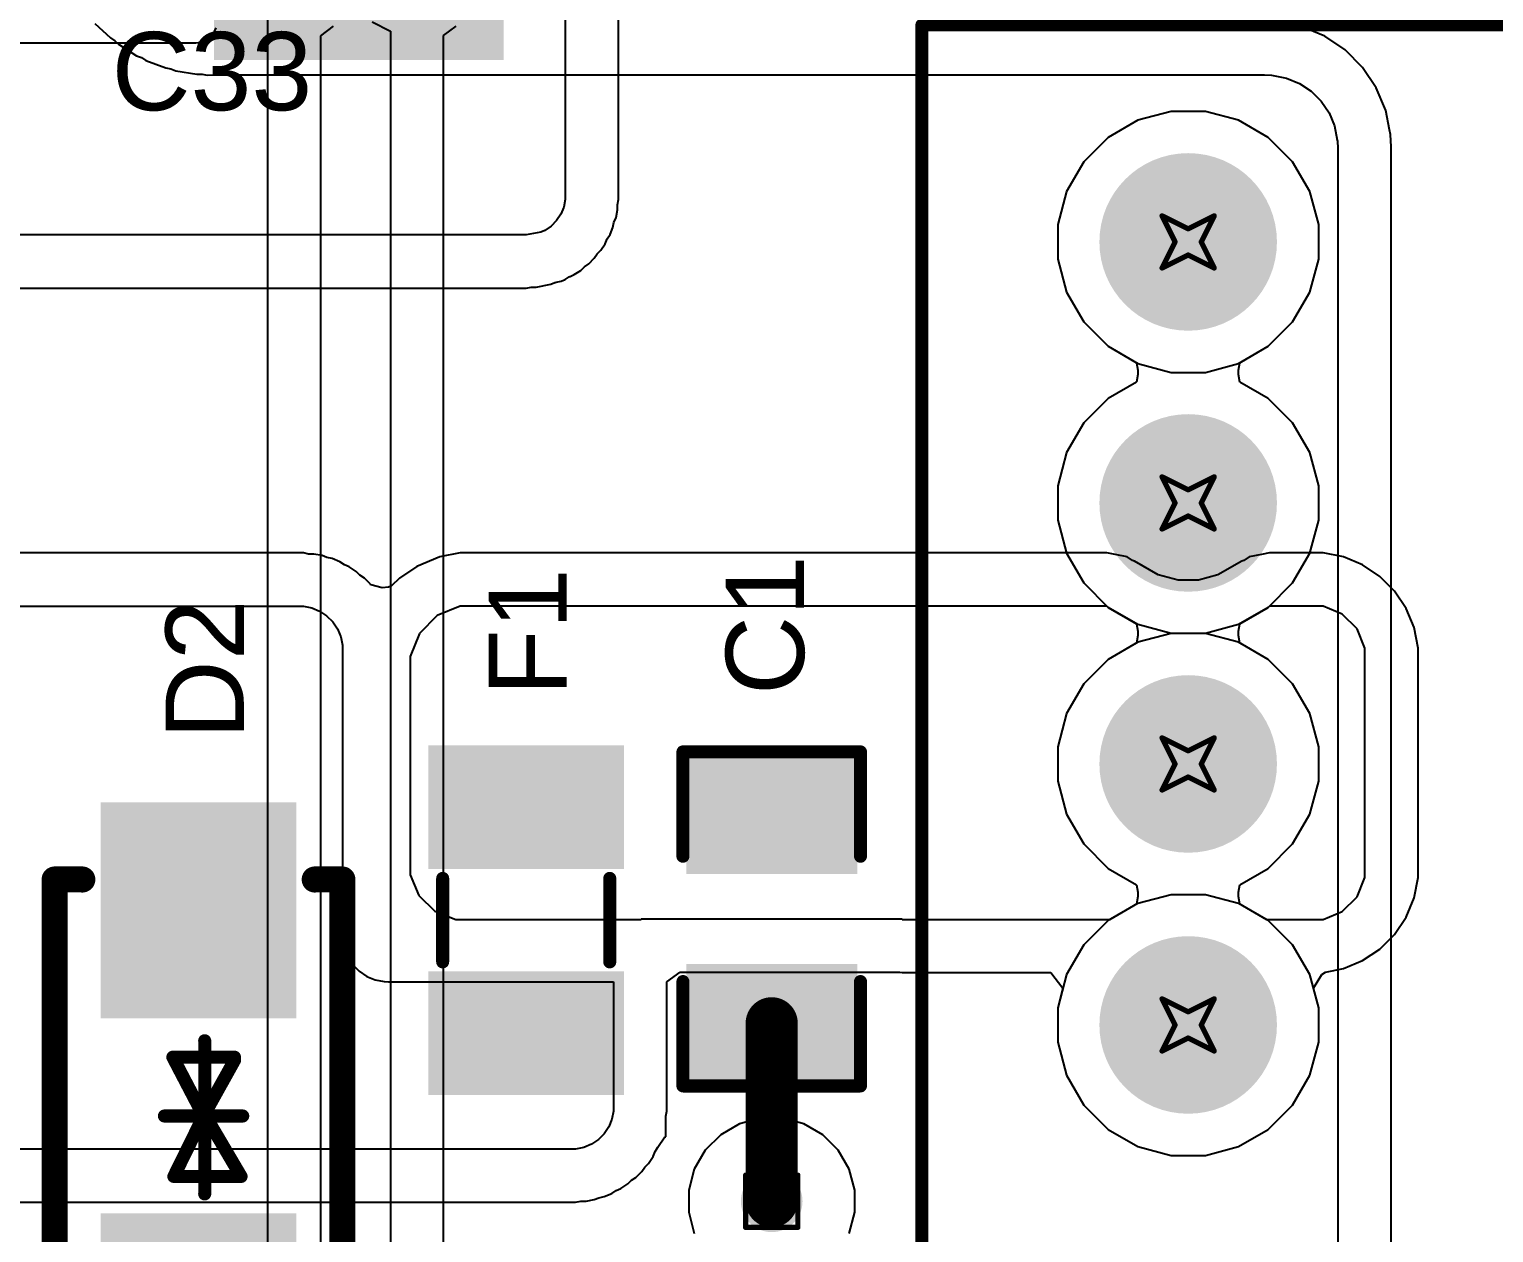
# Model space of a CAD drawing. Header units: inches. Extents: x -5 to 230, y -4 to 159.
# Drawn here: x 77.43 to 91.68, y 37.24 to 48.95 of the extents above; entities that cross this region are included whole.
import ezdxf

# ---------------------------------------------------------------- set-up
doc = ezdxf.new("R2010")
doc.units = ezdxf.units.IN
for name, color, linetype in [('Bottom Layer', 5, 'Continuous'), ('Bottom Solder', 6, 'Continuous'), ('Drill Drawing', 1, 'Continuous'), ('Layer 1', 16, 'Continuous'), ('Layer 2', 76, 'Continuous'), ('Multi-Layer', 9, 'Continuous'), ('Pad Holes', 156, 'Continuous'), ('Top Layer', 1, 'Continuous'), ('Top Overlay', 2, 'Continuous'), ('Top Paste', 8, 'Continuous'), ('Top Solder', 216, 'Continuous'), ('Via Holes', 16, 'Continuous')]:
    doc.layers.add(name, color=color, linetype=linetype)
doc.styles.add('Arial', font='', dxfattribs={"height": 0.2})
doc.styles.get('Arial').set_extended_font_data('Arial')

# ---------------------------------------------------------------- blocks, each defined once
blk = doc.blocks.new('VRB1205S_6WR3_74')
at = {"layer": 'Bottom Layer'}
h = blk.add_hatch(color=5, dxfattribs=at)
edge = h.paths.add_edge_path()
edge.add_arc((1.27, 0), 0.762, 0, 360)
h = blk.add_hatch(color=5, dxfattribs=at)
edge = h.paths.add_edge_path()
edge.add_arc((3.81, 0), 0.762, 0, 360)
h = blk.add_hatch(color=5, dxfattribs=at)
edge = h.paths.add_edge_path()
edge.add_arc((6.35, 0), 0.762, 0, 360)
h = blk.add_hatch(color=5, dxfattribs=at)
edge = h.paths.add_edge_path()
edge.add_arc((8.89, 0), 0.762, 0, 360)
at = {"layer": 'Bottom Solder'}
h = blk.add_hatch(color=6, dxfattribs=at)
edge = h.paths.add_edge_path()
edge.add_arc((1.27, 0), 0.864, 0, 360)
h = blk.add_hatch(color=6, dxfattribs=at)
edge = h.paths.add_edge_path()
edge.add_arc((3.81, 0), 0.864, 0, 360)
h = blk.add_hatch(color=6, dxfattribs=at)
edge = h.paths.add_edge_path()
edge.add_arc((6.35, 0), 0.864, 0, 360)
h = blk.add_hatch(color=6, dxfattribs=at)
edge = h.paths.add_edge_path()
edge.add_arc((8.89, 0), 0.864, 0, 360)
at = {"layer": 'Layer 1'}
h = blk.add_hatch(color=16, dxfattribs=at)
edge = h.paths.add_edge_path()
edge.add_arc((1.27, 0), 0.762, 0, 360)
h = blk.add_hatch(color=16, dxfattribs=at)
edge = h.paths.add_edge_path()
edge.add_arc((3.81, 0), 0.762, 0, 360)
h = blk.add_hatch(color=16, dxfattribs=at)
edge = h.paths.add_edge_path()
edge.add_arc((6.35, 0), 0.762, 0, 360)
h = blk.add_hatch(color=16, dxfattribs=at)
edge = h.paths.add_edge_path()
edge.add_arc((8.89, 0), 0.762, 0, 360)
at = {"layer": 'Layer 2'}
h = blk.add_hatch(color=76, dxfattribs=at)
edge = h.paths.add_edge_path()
edge.add_arc((1.27, 0), 0.762, 0, 360)
h = blk.add_hatch(color=76, dxfattribs=at)
edge = h.paths.add_edge_path()
edge.add_arc((3.81, 0), 0.762, 0, 360)
h = blk.add_hatch(color=76, dxfattribs=at)
edge = h.paths.add_edge_path()
edge.add_arc((6.35, 0), 0.762, 0, 360)
h = blk.add_hatch(color=76, dxfattribs=at)
edge = h.paths.add_edge_path()
edge.add_arc((8.89, 0), 0.762, 0, 360)
at = {"layer": 'Multi-Layer'}
h = blk.add_hatch(color=9, dxfattribs=at)
edge = h.paths.add_edge_path()
edge.add_arc((1.27, 0), 0.762, 0, 360)
h = blk.add_hatch(color=9, dxfattribs=at)
edge = h.paths.add_edge_path()
edge.add_arc((3.81, 0), 0.762, 0, 360)
h = blk.add_hatch(color=9, dxfattribs=at)
edge = h.paths.add_edge_path()
edge.add_arc((6.35, 0), 0.762, 0, 360)
h = blk.add_hatch(color=9, dxfattribs=at)
edge = h.paths.add_edge_path()
edge.add_arc((8.89, 0), 0.762, 0, 360)
at = {"layer": 'Pad Holes'}
h = blk.add_hatch(color=7, dxfattribs=at)
edge = h.paths.add_edge_path()
edge.add_arc((1.27, 0), 0.457, 0, 360)
h = blk.add_hatch(color=7, dxfattribs=at)
edge = h.paths.add_edge_path()
edge.add_arc((3.81, 0), 0.457, 0, 360)
h = blk.add_hatch(color=7, dxfattribs=at)
edge = h.paths.add_edge_path()
edge.add_arc((6.35, 0), 0.457, 0, 360)
h = blk.add_hatch(color=7, dxfattribs=at)
edge = h.paths.add_edge_path()
edge.add_arc((8.89, 0), 0.457, 0, 360)
at = {"layer": 'Top Layer'}
h = blk.add_hatch(color=1, dxfattribs=at)
edge = h.paths.add_edge_path()
edge.add_arc((1.27, 0), 0.762, 0, 360)
h = blk.add_hatch(color=1, dxfattribs=at)
edge = h.paths.add_edge_path()
edge.add_arc((3.81, 0), 0.762, 0, 360)
h = blk.add_hatch(color=1, dxfattribs=at)
edge = h.paths.add_edge_path()
edge.add_arc((6.35, 0), 0.762, 0, 360)
h = blk.add_hatch(color=1, dxfattribs=at)
edge = h.paths.add_edge_path()
edge.add_arc((8.89, 0), 0.762, 0, 360)
at = {"layer": 'Top Solder'}
h = blk.add_hatch(color=216, dxfattribs=at)
edge = h.paths.add_edge_path()
edge.add_arc((1.27, 0), 0.864, 0, 360)
h = blk.add_hatch(color=216, dxfattribs=at)
edge = h.paths.add_edge_path()
edge.add_arc((3.81, 0), 0.864, 0, 360)
h = blk.add_hatch(color=216, dxfattribs=at)
edge = h.paths.add_edge_path()
edge.add_arc((6.35, 0), 0.864, 0, 360)
h = blk.add_hatch(color=216, dxfattribs=at)
edge = h.paths.add_edge_path()
edge.add_arc((8.89, 0), 0.864, 0, 360)
at = {"layer": 'Top Overlay'}
for points in [[(-10.998, 2.591, 0.127, 0.127, 0), (11.002, 2.591, 0.127, 0.127, 0)], [(11.002, 2.591, 0.127, 0.127, 0), (11.002, -7.087, 0.127, 0.127, 0)]]:
    blk.add_lwpolyline(points, format="xyseb", dxfattribs=at)
blk.add_lwpolyline([(10.97, 2.591, 0.0635, 0.0635, 1), (11.033, 2.591, 0.0635, 0.0635, 1)], format="xyseb", close=True, dxfattribs=at)
blk.add_lwpolyline([(10.97, 2.591, 0.0635, 0.0635, 1), (11.033, 2.591, 0.0635, 0.0635, 1)], format="xyseb", close=True, dxfattribs=at)
blk = doc.blocks.new('F____0805_195')
at = {"layer": 'Top Layer'}
for points in [[(-0.6, -0.85), (-1.6, -0.85), (-1.6, 0.85), (-0.6, 0.85)], [(1.6, -0.85), (0.6, -0.85), (0.6, 0.85), (1.6, 0.85)]]:
    blk.add_hatch(color=1, dxfattribs=at).paths.add_polyline_path(points)
at = {"layer": 'Top Paste'}
for points in [[(-0.6, -0.85), (-1.6, -0.85), (-1.6, 0.85), (-0.6, 0.85)], [(1.6, -0.85), (0.6, -0.85), (0.6, 0.85), (1.6, 0.85)]]:
    blk.add_hatch(color=8, dxfattribs=at).paths.add_polyline_path(points)
at = {"layer": 'Top Solder'}
for points in [[(-0.498, -0.952), (-1.702, -0.952), (-1.702, 0.952), (-0.498, 0.952)], [(1.702, -0.952), (0.498, -0.952), (0.498, 0.952), (1.702, 0.952)]]:
    blk.add_hatch(color=216, dxfattribs=at).paths.add_polyline_path(points)
at = {"layer": 'Top Overlay'}
for points in [[(0.406, 0.813, 0.127, 0.127, 0), (-0.406, 0.813, 0.127, 0.127, 0)], [(0.406, -0.813, 0.127, 0.127, 0), (-0.406, -0.813, 0.127, 0.127, 0)]]:
    blk.add_lwpolyline(points, format="xyseb", dxfattribs=at)
for points in [[(-0.438, 0.813, 0.0635, 0.0635, 1), (-0.375, 0.813, 0.0635, 0.0635, 1)], [(0.375, 0.813, 0.0635, 0.0635, 1), (0.438, 0.813, 0.0635, 0.0635, 1)], [(-0.438, -0.813, 0.0635, 0.0635, 1), (-0.375, -0.813, 0.0635, 0.0635, 1)], [(0.375, -0.813, 0.0635, 0.0635, 1), (0.438, -0.813, 0.0635, 0.0635, 1)]]:
    blk.add_lwpolyline(points, format="xyseb", close=True, dxfattribs=at)
blk = doc.blocks.new('SMA_B__D___________219')
at = {"layer": 'Top Layer'}
for points in [[(-3, 0.9), (-1, 0.9), (-1, -0.9), (-3, -0.9)], [(1, 0.9), (3, 0.9), (3, -0.9), (1, -0.9)]]:
    blk.add_hatch(color=1, dxfattribs=at).paths.add_polyline_path(points)
at = {"layer": 'Top Paste'}
for points in [[(-3, 0.9), (-1, 0.9), (-1, -0.9), (-3, -0.9)], [(1, 0.9), (3, 0.9), (3, -0.9), (1, -0.9)]]:
    blk.add_hatch(color=8, dxfattribs=at).paths.add_polyline_path(points)
at = {"layer": 'Top Solder'}
for points in [[(-3.051, 0.951), (-0.949, 0.951), (-0.949, -0.951), (-3.051, -0.951)], [(0.949, 0.951), (3.051, 0.951), (3.051, -0.951), (0.949, -0.951)]]:
    blk.add_hatch(color=216, dxfattribs=at).paths.add_polyline_path(points)
at = {"layer": 'Top Overlay'}
for points in [[(-2.3, 1.4, 0.254, 0.254, 0), (-2.3, 1.131, 0.254, 0.254, 0)], [(-2.3, 1.4, 0.254, 0.254, 0), (2.3, 1.4, 0.254, 0.254, 0)], [(2.3, 1.4, 0.254, 0.254, 0), (2.3, 1.131, 0.254, 0.254, 0)], [(-0.59, 0.24, 0.127, 0.127, 0), (-0.59, -0.414, 0.127, 0.127, 0)], [(-0.59, 0.24, 0.127, 0.127, 0), (-0.002, -0.049, 0.127, 0.127, 0)], [(-0.002, 0.332, 0.127, 0.127, 0), (-0.002, -0.049, 0.127, 0.127, 0)], [(0.57, 0.25, 0.127, 0.127, 0), (-0.002, -0.049, 0.127, 0.127, 0)], [(0.57, 0.25, 0.127, 0.127, 0), (0.57, -0.35, 0.127, 0.127, 0)], [(-0.76, -0.06, 0.127, 0.127, 0), (0.73, -0.06, 0.127, 0.127, 0)], [(0.015, -0.058, 0.127, 0.127, 0), (-0.59, -0.414, 0.127, 0.127, 0)], [(-0.002, -0.049, 0.127, 0.127, 0), (-0.002, -0.43, 0.127, 0.127, 0)], [(0.015, -0.058, 0.127, 0.127, 0), (0.54, -0.35, 0.127, 0.127, 0)], [(-2.3, -1.131, 0.254, 0.254, 0), (-2.3, -1.4, 0.254, 0.254, 0)], [(2.3, -1.131, 0.254, 0.254, 0), (2.3, -1.4, 0.254, 0.254, 0)], [(-2.3, -1.4, 0.254, 0.254, 0), (2.3, -1.4, 0.254, 0.254, 0)]]:
    blk.add_lwpolyline(points, format="xyseb", dxfattribs=at)
for points in [[(-2.363, 1.4, 0.127, 0.127, 1), (-2.236, 1.4, 0.127, 0.127, 1)], [(-2.363, 1.4, 0.127, 0.127, 1), (-2.236, 1.4, 0.127, 0.127, 1)], [(2.236, 1.4, 0.127, 0.127, 1), (2.363, 1.4, 0.127, 0.127, 1)], [(2.236, 1.4, 0.127, 0.127, 1), (2.363, 1.4, 0.127, 0.127, 1)], [(-2.363, 1.131, 0.127, 0.127, 1), (-2.236, 1.131, 0.127, 0.127, 1)], [(2.236, 1.131, 0.127, 0.127, 1), (2.363, 1.131, 0.127, 0.127, 1)], [(-0.622, 0.24, 0.0635, 0.0635, 1), (-0.558, 0.24, 0.0635, 0.0635, 1)], [(-0.622, 0.24, 0.0635, 0.0635, 1), (-0.558, 0.24, 0.0635, 0.0635, 1)], [(-0.034, 0.332, 0.0635, 0.0635, 1), (0.03, 0.332, 0.0635, 0.0635, 1)], [(0.538, 0.25, 0.0635, 0.0635, 1), (0.602, 0.25, 0.0635, 0.0635, 1)], [(0.538, 0.25, 0.0635, 0.0635, 1), (0.602, 0.25, 0.0635, 0.0635, 1)], [(-0.792, -0.06, 0.0635, 0.0635, 1), (-0.728, -0.06, 0.0635, 0.0635, 1)], [(-0.034, -0.049, 0.0635, 0.0635, 1), (0.03, -0.049, 0.0635, 0.0635, 1)], [(-0.034, -0.049, 0.0635, 0.0635, 1), (0.03, -0.049, 0.0635, 0.0635, 1)], [(-0.034, -0.049, 0.0635, 0.0635, 1), (0.03, -0.049, 0.0635, 0.0635, 1)], [(-0.034, -0.049, 0.0635, 0.0635, 1), (0.03, -0.049, 0.0635, 0.0635, 1)], [(-0.017, -0.058, 0.0635, 0.0635, 1), (0.046, -0.058, 0.0635, 0.0635, 1)], [(-0.017, -0.058, 0.0635, 0.0635, 1), (0.046, -0.058, 0.0635, 0.0635, 1)], [(0.698, -0.06, 0.0635, 0.0635, 1), (0.762, -0.06, 0.0635, 0.0635, 1)], [(-0.622, -0.414, 0.0635, 0.0635, 1), (-0.558, -0.414, 0.0635, 0.0635, 1)], [(-0.622, -0.414, 0.0635, 0.0635, 1), (-0.558, -0.414, 0.0635, 0.0635, 1)], [(-0.034, -0.43, 0.0635, 0.0635, 1), (0.03, -0.43, 0.0635, 0.0635, 1)], [(0.508, -0.35, 0.0635, 0.0635, 1), (0.572, -0.35, 0.0635, 0.0635, 1)], [(0.538, -0.35, 0.0635, 0.0635, 1), (0.602, -0.35, 0.0635, 0.0635, 1)], [(-2.363, -1.131, 0.127, 0.127, 1), (-2.236, -1.131, 0.127, 0.127, 1)], [(2.236, -1.131, 0.127, 0.127, 1), (2.363, -1.131, 0.127, 0.127, 1)], [(-2.363, -1.4, 0.127, 0.127, 1), (-2.236, -1.4, 0.127, 0.127, 1)], [(-2.363, -1.4, 0.127, 0.127, 1), (-2.236, -1.4, 0.127, 0.127, 1)], [(2.236, -1.4, 0.127, 0.127, 1), (2.363, -1.4, 0.127, 0.127, 1)], [(2.236, -1.4, 0.127, 0.127, 1), (2.363, -1.4, 0.127, 0.127, 1)]]:
    blk.add_lwpolyline(points, format="xyseb", close=True, dxfattribs=at)
blk = doc.blocks.new('C___0805_261')
at = {"layer": 'Top Layer'}
for points in [[(-1.524, 0.762), (-0.508, 0.762), (-0.508, -0.762), (-1.524, -0.762)], [(0.508, 0.762), (1.524, 0.762), (1.524, -0.762), (0.508, -0.762)]]:
    blk.add_hatch(color=1, dxfattribs=at).paths.add_polyline_path(points)
at = {"layer": 'Top Paste'}
for points in [[(-1.524, 0.762), (-0.508, 0.762), (-0.508, -0.762), (-1.524, -0.762)], [(0.508, 0.762), (1.524, 0.762), (1.524, -0.762), (0.508, -0.762)]]:
    blk.add_hatch(color=8, dxfattribs=at).paths.add_polyline_path(points)
at = {"layer": 'Top Solder'}
for points in [[(-1.594, 0.832), (-0.438, 0.832), (-0.438, -0.832), (-1.594, -0.832)], [(0.438, 0.832), (1.594, 0.832), (1.594, -0.832), (0.438, -0.832)]]:
    blk.add_hatch(color=216, dxfattribs=at).paths.add_polyline_path(points)
at = {"layer": 'Top Overlay'}
for points in [[(-1.626, 0.864, 0.127, 0.127, 0), (-0.61, 0.864, 0.127, 0.127, 0)], [(-1.626, 0.864, 0.127, 0.127, 0), (-1.626, -0.864, 0.127, 0.127, 0)], [(0.61, 0.864, 0.127, 0.127, 0), (1.626, 0.864, 0.127, 0.127, 0)], [(1.626, 0.864, 0.127, 0.127, 0), (1.626, -0.864, 0.127, 0.127, 0)], [(-1.626, -0.864, 0.127, 0.127, 0), (-0.61, -0.864, 0.127, 0.127, 0)], [(0.61, -0.864, 0.127, 0.127, 0), (1.626, -0.864, 0.127, 0.127, 0)]]:
    blk.add_lwpolyline(points, format="xyseb", dxfattribs=at)
for points in [[(-1.657, 0.864, 0.0635, 0.0635, 1), (-1.594, 0.864, 0.0635, 0.0635, 1)], [(-1.657, 0.864, 0.0635, 0.0635, 1), (-1.594, 0.864, 0.0635, 0.0635, 1)], [(-0.641, 0.864, 0.0635, 0.0635, 1), (-0.578, 0.864, 0.0635, 0.0635, 1)], [(0.578, 0.864, 0.0635, 0.0635, 1), (0.641, 0.864, 0.0635, 0.0635, 1)], [(1.594, 0.864, 0.0635, 0.0635, 1), (1.657, 0.864, 0.0635, 0.0635, 1)], [(1.594, 0.864, 0.0635, 0.0635, 1), (1.657, 0.864, 0.0635, 0.0635, 1)], [(-1.657, -0.864, 0.0635, 0.0635, 1), (-1.594, -0.864, 0.0635, 0.0635, 1)], [(-1.657, -0.864, 0.0635, 0.0635, 1), (-1.594, -0.864, 0.0635, 0.0635, 1)], [(-0.641, -0.864, 0.0635, 0.0635, 1), (-0.578, -0.864, 0.0635, 0.0635, 1)], [(0.578, -0.864, 0.0635, 0.0635, 1), (0.641, -0.864, 0.0635, 0.0635, 1)], [(1.594, -0.864, 0.0635, 0.0635, 1), (1.657, -0.864, 0.0635, 0.0635, 1)], [(1.594, -0.864, 0.0635, 0.0635, 1), (1.657, -0.864, 0.0635, 0.0635, 1)]]:
    blk.add_lwpolyline(points, format="xyseb", close=True, dxfattribs=at)

msp = doc.modelspace()

# ---------------------------------------------------------------- hatches: boundary and pattern name
at = {"layer": 'Bottom Layer'}
h = msp.add_hatch(color=5, dxfattribs=at)
edge = h.paths.add_edge_path()
edge.add_arc((84.651, 37.541), 0.3, 0, 360)
at = {"layer": 'Layer 1'}
h = msp.add_hatch(color=16, dxfattribs=at)
edge = h.paths.add_edge_path()
edge.add_arc((84.651, 37.541), 0.3, 0, 360)
at = {"layer": 'Layer 2'}
h = msp.add_hatch(color=76, dxfattribs=at)
edge = h.paths.add_edge_path()
edge.add_arc((84.651, 37.541), 0.3, 0, 360)
at = {"layer": 'Top Layer'}
msp.add_hatch(color=1, dxfattribs=at).paths.add_polyline_path([(79.224, 48.647), (82.043, 48.647), (82.043, 50.394), (79.224, 50.394)])
h = msp.add_hatch(color=1, dxfattribs=at)
edge = h.paths.add_edge_path()
edge.add_arc((84.651, 37.541), 0.3, 0, 360)
at = {"layer": 'Via Holes'}
h = msp.add_hatch(color=7, dxfattribs=at)
edge = h.paths.add_edge_path()
edge.add_arc((84.651, 37.541), 0.15, 0, 360)

# ---------------------------------------------------------------- linework, layer by layer
at = {"layer": 'Bottom Layer'}
for p, q in [((79.744, 49.473), (79.744, 34.615)), ((80.262, 48.881), (80.386, 48.976)), ((80.262, 34.615), (80.262, 48.881)), ((88.214, 48.061), (87.924, 47.894)), ((88.537, 48.147), (88.214, 48.061)), ((88.871, 48.147), (88.537, 48.147)), ((89.194, 48.061), (88.871, 48.147)), ((89.484, 47.894), (89.194, 48.061)), ((87.924, 47.894), (87.687, 47.657)), ((89.72, 47.657), (89.484, 47.894)), ((87.687, 47.657), (87.52, 47.368)), ((89.887, 47.368), (89.72, 47.657)), ((87.52, 47.368), (87.434, 47.045)), ((89.974, 47.045), (89.887, 47.368)), ((87.434, 47.045), (87.434, 46.71)), ((89.974, 46.71), (89.974, 47.045)), ((87.434, 46.71), (87.52, 46.387)), ((89.887, 46.387), (89.974, 46.71)), ((87.52, 46.387), (87.687, 46.098)), ((89.72, 46.098), (89.887, 46.387)), ((87.687, 46.098), (87.924, 45.861)), ((89.484, 45.861), (89.72, 46.098)), ((87.924, 45.861), (88.214, 45.694)), ((89.194, 45.694), (89.484, 45.861)), ((88.214, 45.694), (88.537, 45.607)), ((88.537, 45.607), (88.871, 45.607)), ((88.871, 45.607), (89.194, 45.694)), ((88.537, 43.067), (88.214, 42.981)), ((88.871, 43.067), (88.537, 43.067)), ((89.194, 42.981), (88.871, 43.067)), ((88.214, 42.981), (87.924, 42.814)), ((89.484, 42.814), (89.194, 42.981)), ((87.924, 42.814), (87.687, 42.577)), ((89.72, 42.577), (89.484, 42.814)), ((87.687, 42.577), (87.52, 42.288)), ((89.887, 42.288), (89.72, 42.577)), ((87.52, 42.288), (87.434, 41.965)), ((89.974, 41.965), (89.887, 42.288)), ((87.434, 41.965), (87.434, 41.63)), ((89.974, 41.63), (89.974, 41.965)), ((87.434, 41.63), (87.52, 41.307)), ((89.887, 41.307), (89.974, 41.63)), ((87.52, 41.307), (87.687, 41.018)), ((89.72, 41.018), (89.887, 41.307)), ((87.687, 41.018), (87.924, 40.781)), ((89.484, 40.781), (89.72, 41.018)), ((87.924, 40.781), (88.201, 40.621)), ((89.207, 40.621), (89.484, 40.781)), ((88.201, 40.621), (88.214, 40.549)), ((89.194, 40.549), (89.207, 40.621)), ((88.214, 40.506), (88.201, 40.433)), ((88.214, 40.549), (88.214, 40.506)), ((89.194, 40.506), (89.194, 40.549)), ((89.207, 40.433), (89.194, 40.506)), ((88.201, 40.433), (87.924, 40.274)), ((89.484, 40.274), (89.207, 40.433)), ((87.924, 40.274), (87.687, 40.037)), ((89.72, 40.037), (89.484, 40.274)), ((87.687, 40.037), (87.52, 39.748)), ((89.887, 39.748), (89.72, 40.037)), ((87.52, 39.748), (87.434, 39.425)), ((89.974, 39.425), (89.887, 39.748)), ((87.434, 39.425), (87.434, 39.09)), ((89.974, 39.09), (89.974, 39.425)), ((87.434, 39.09), (87.52, 38.767)), ((89.887, 38.767), (89.974, 39.09)), ((87.52, 38.767), (87.687, 38.478)), ((89.72, 38.478), (89.887, 38.767)), ((87.687, 38.478), (87.924, 38.241)), ((89.484, 38.241), (89.72, 38.478)), ((87.924, 38.241), (88.214, 38.074)), ((89.194, 38.074), (89.484, 38.241)), ((88.214, 38.074), (88.537, 37.987)), ((88.871, 37.987), (89.194, 38.074)), ((88.537, 37.987), (88.871, 37.987))]:
    msp.add_line(p, q, dxfattribs=at)
at = {"layer": 'Drill Drawing'}
for points in [[(88.45, 47.131, 0.0508, 0.0508, 0), (88.704, 47.004, 0.0508, 0.0508, 0)], [(88.45, 47.131, 0.0508, 0.0508, 0), (88.577, 46.877, 0.0508, 0.0508, 0)], [(88.704, 47.004, 0.0508, 0.0508, 0), (88.958, 47.131, 0.0508, 0.0508, 0)], [(88.831, 46.877, 0.0508, 0.0508, 0), (88.958, 47.131, 0.0508, 0.0508, 0)], [(88.45, 46.623, 0.0508, 0.0508, 0), (88.577, 46.877, 0.0508, 0.0508, 0)], [(88.831, 46.877, 0.0508, 0.0508, 0), (88.958, 46.623, 0.0508, 0.0508, 0)], [(88.45, 46.623, 0.0508, 0.0508, 0), (88.704, 46.75, 0.0508, 0.0508, 0)], [(88.704, 46.75, 0.0508, 0.0508, 0), (88.958, 46.623, 0.0508, 0.0508, 0)], [(88.45, 44.591, 0.0508, 0.0508, 0), (88.704, 44.464, 0.0508, 0.0508, 0)], [(88.45, 44.591, 0.0508, 0.0508, 0), (88.577, 44.337, 0.0508, 0.0508, 0)], [(88.704, 44.464, 0.0508, 0.0508, 0), (88.958, 44.591, 0.0508, 0.0508, 0)], [(88.831, 44.337, 0.0508, 0.0508, 0), (88.958, 44.591, 0.0508, 0.0508, 0)], [(88.45, 44.083, 0.0508, 0.0508, 0), (88.577, 44.337, 0.0508, 0.0508, 0)], [(88.831, 44.337, 0.0508, 0.0508, 0), (88.958, 44.083, 0.0508, 0.0508, 0)], [(88.45, 44.083, 0.0508, 0.0508, 0), (88.704, 44.21, 0.0508, 0.0508, 0)], [(88.704, 44.21, 0.0508, 0.0508, 0), (88.958, 44.083, 0.0508, 0.0508, 0)], [(88.45, 42.051, 0.0508, 0.0508, 0), (88.704, 41.924, 0.0508, 0.0508, 0)], [(88.45, 42.051, 0.0508, 0.0508, 0), (88.577, 41.797, 0.0508, 0.0508, 0)], [(88.704, 41.924, 0.0508, 0.0508, 0), (88.958, 42.051, 0.0508, 0.0508, 0)], [(88.831, 41.797, 0.0508, 0.0508, 0), (88.958, 42.051, 0.0508, 0.0508, 0)], [(88.45, 41.543, 0.0508, 0.0508, 0), (88.577, 41.797, 0.0508, 0.0508, 0)], [(88.831, 41.797, 0.0508, 0.0508, 0), (88.958, 41.543, 0.0508, 0.0508, 0)], [(88.45, 41.543, 0.0508, 0.0508, 0), (88.704, 41.67, 0.0508, 0.0508, 0)], [(88.704, 41.67, 0.0508, 0.0508, 0), (88.958, 41.543, 0.0508, 0.0508, 0)], [(88.45, 39.511, 0.0508, 0.0508, 0), (88.704, 39.384, 0.0508, 0.0508, 0)], [(88.45, 39.511, 0.0508, 0.0508, 0), (88.577, 39.257, 0.0508, 0.0508, 0)], [(88.704, 39.384, 0.0508, 0.0508, 0), (88.958, 39.511, 0.0508, 0.0508, 0)], [(88.831, 39.257, 0.0508, 0.0508, 0), (88.958, 39.511, 0.0508, 0.0508, 0)], [(88.45, 39.003, 0.0508, 0.0508, 0), (88.577, 39.257, 0.0508, 0.0508, 0)], [(88.831, 39.257, 0.0508, 0.0508, 0), (88.958, 39.003, 0.0508, 0.0508, 0)], [(88.45, 39.003, 0.0508, 0.0508, 0), (88.704, 39.13, 0.0508, 0.0508, 0)], [(88.704, 39.13, 0.0508, 0.0508, 0), (88.958, 39.003, 0.0508, 0.0508, 0)], [(84.397, 37.795, 0.0508, 0.0508, 0), (84.905, 37.795, 0.0508, 0.0508, 0)], [(84.397, 37.287, 0.0508, 0.0508, 0), (84.397, 37.795, 0.0508, 0.0508, 0)], [(84.905, 37.287, 0.0508, 0.0508, 0), (84.905, 37.795, 0.0508, 0.0508, 0)], [(84.498, 37.694, 0.0508, 0.0508, 0), (84.803, 37.694, 0.0508, 0.0508, 0)], [(84.498, 37.389, 0.0508, 0.0508, 0), (84.498, 37.694, 0.0508, 0.0508, 0)], [(84.803, 37.389, 0.0508, 0.0508, 0), (84.803, 37.694, 0.0508, 0.0508, 0)], [(84.498, 37.389, 0.0508, 0.0508, 0), (84.803, 37.389, 0.0508, 0.0508, 0)], [(84.397, 37.287, 0.0508, 0.0508, 0), (84.905, 37.287, 0.0508, 0.0508, 0)]]:
    msp.add_lwpolyline(points, format="xyseb", dxfattribs=at)
for points in [[(88.437, 47.131, 0.0254, 0.0254, 1), (88.462, 47.131, 0.0254, 0.0254, 1)], [(88.437, 47.131, 0.0254, 0.0254, 1), (88.462, 47.131, 0.0254, 0.0254, 1)], [(88.691, 47.004, 0.0254, 0.0254, 1), (88.716, 47.004, 0.0254, 0.0254, 1)], [(88.691, 47.004, 0.0254, 0.0254, 1), (88.716, 47.004, 0.0254, 0.0254, 1)], [(88.945, 47.131, 0.0254, 0.0254, 1), (88.97, 47.131, 0.0254, 0.0254, 1)], [(88.945, 47.131, 0.0254, 0.0254, 1), (88.97, 47.131, 0.0254, 0.0254, 1)], [(88.564, 46.877, 0.0254, 0.0254, 1), (88.589, 46.877, 0.0254, 0.0254, 1)], [(88.564, 46.877, 0.0254, 0.0254, 1), (88.589, 46.877, 0.0254, 0.0254, 1)], [(88.818, 46.877, 0.0254, 0.0254, 1), (88.843, 46.877, 0.0254, 0.0254, 1)], [(88.818, 46.877, 0.0254, 0.0254, 1), (88.843, 46.877, 0.0254, 0.0254, 1)], [(88.691, 46.75, 0.0254, 0.0254, 1), (88.716, 46.75, 0.0254, 0.0254, 1)], [(88.691, 46.75, 0.0254, 0.0254, 1), (88.716, 46.75, 0.0254, 0.0254, 1)], [(88.437, 46.623, 0.0254, 0.0254, 1), (88.462, 46.623, 0.0254, 0.0254, 1)], [(88.437, 46.623, 0.0254, 0.0254, 1), (88.462, 46.623, 0.0254, 0.0254, 1)], [(88.945, 46.623, 0.0254, 0.0254, 1), (88.97, 46.623, 0.0254, 0.0254, 1)], [(88.945, 46.623, 0.0254, 0.0254, 1), (88.97, 46.623, 0.0254, 0.0254, 1)], [(88.437, 44.591, 0.0254, 0.0254, 1), (88.462, 44.591, 0.0254, 0.0254, 1)], [(88.437, 44.591, 0.0254, 0.0254, 1), (88.462, 44.591, 0.0254, 0.0254, 1)], [(88.945, 44.591, 0.0254, 0.0254, 1), (88.97, 44.591, 0.0254, 0.0254, 1)], [(88.945, 44.591, 0.0254, 0.0254, 1), (88.97, 44.591, 0.0254, 0.0254, 1)], [(88.691, 44.464, 0.0254, 0.0254, 1), (88.716, 44.464, 0.0254, 0.0254, 1)], [(88.691, 44.464, 0.0254, 0.0254, 1), (88.716, 44.464, 0.0254, 0.0254, 1)], [(88.564, 44.337, 0.0254, 0.0254, 1), (88.589, 44.337, 0.0254, 0.0254, 1)], [(88.564, 44.337, 0.0254, 0.0254, 1), (88.589, 44.337, 0.0254, 0.0254, 1)], [(88.818, 44.337, 0.0254, 0.0254, 1), (88.843, 44.337, 0.0254, 0.0254, 1)], [(88.818, 44.337, 0.0254, 0.0254, 1), (88.843, 44.337, 0.0254, 0.0254, 1)], [(88.691, 44.21, 0.0254, 0.0254, 1), (88.716, 44.21, 0.0254, 0.0254, 1)], [(88.691, 44.21, 0.0254, 0.0254, 1), (88.716, 44.21, 0.0254, 0.0254, 1)], [(88.437, 44.083, 0.0254, 0.0254, 1), (88.462, 44.083, 0.0254, 0.0254, 1)], [(88.437, 44.083, 0.0254, 0.0254, 1), (88.462, 44.083, 0.0254, 0.0254, 1)], [(88.945, 44.083, 0.0254, 0.0254, 1), (88.97, 44.083, 0.0254, 0.0254, 1)], [(88.945, 44.083, 0.0254, 0.0254, 1), (88.97, 44.083, 0.0254, 0.0254, 1)], [(88.437, 42.051, 0.0254, 0.0254, 1), (88.462, 42.051, 0.0254, 0.0254, 1)], [(88.437, 42.051, 0.0254, 0.0254, 1), (88.462, 42.051, 0.0254, 0.0254, 1)], [(88.945, 42.051, 0.0254, 0.0254, 1), (88.97, 42.051, 0.0254, 0.0254, 1)], [(88.945, 42.051, 0.0254, 0.0254, 1), (88.97, 42.051, 0.0254, 0.0254, 1)], [(88.691, 41.924, 0.0254, 0.0254, 1), (88.716, 41.924, 0.0254, 0.0254, 1)], [(88.691, 41.924, 0.0254, 0.0254, 1), (88.716, 41.924, 0.0254, 0.0254, 1)], [(88.564, 41.797, 0.0254, 0.0254, 1), (88.589, 41.797, 0.0254, 0.0254, 1)], [(88.564, 41.797, 0.0254, 0.0254, 1), (88.589, 41.797, 0.0254, 0.0254, 1)], [(88.818, 41.797, 0.0254, 0.0254, 1), (88.843, 41.797, 0.0254, 0.0254, 1)], [(88.818, 41.797, 0.0254, 0.0254, 1), (88.843, 41.797, 0.0254, 0.0254, 1)], [(88.691, 41.67, 0.0254, 0.0254, 1), (88.716, 41.67, 0.0254, 0.0254, 1)], [(88.691, 41.67, 0.0254, 0.0254, 1), (88.716, 41.67, 0.0254, 0.0254, 1)], [(88.437, 41.543, 0.0254, 0.0254, 1), (88.462, 41.543, 0.0254, 0.0254, 1)], [(88.437, 41.543, 0.0254, 0.0254, 1), (88.462, 41.543, 0.0254, 0.0254, 1)], [(88.945, 41.543, 0.0254, 0.0254, 1), (88.97, 41.543, 0.0254, 0.0254, 1)], [(88.945, 41.543, 0.0254, 0.0254, 1), (88.97, 41.543, 0.0254, 0.0254, 1)], [(88.437, 39.511, 0.0254, 0.0254, 1), (88.462, 39.511, 0.0254, 0.0254, 1)], [(88.437, 39.511, 0.0254, 0.0254, 1), (88.462, 39.511, 0.0254, 0.0254, 1)], [(88.945, 39.511, 0.0254, 0.0254, 1), (88.97, 39.511, 0.0254, 0.0254, 1)], [(88.945, 39.511, 0.0254, 0.0254, 1), (88.97, 39.511, 0.0254, 0.0254, 1)], [(88.691, 39.384, 0.0254, 0.0254, 1), (88.716, 39.384, 0.0254, 0.0254, 1)], [(88.691, 39.384, 0.0254, 0.0254, 1), (88.716, 39.384, 0.0254, 0.0254, 1)], [(88.564, 39.257, 0.0254, 0.0254, 1), (88.589, 39.257, 0.0254, 0.0254, 1)], [(88.564, 39.257, 0.0254, 0.0254, 1), (88.589, 39.257, 0.0254, 0.0254, 1)], [(88.818, 39.257, 0.0254, 0.0254, 1), (88.843, 39.257, 0.0254, 0.0254, 1)], [(88.818, 39.257, 0.0254, 0.0254, 1), (88.843, 39.257, 0.0254, 0.0254, 1)], [(88.691, 39.13, 0.0254, 0.0254, 1), (88.716, 39.13, 0.0254, 0.0254, 1)], [(88.691, 39.13, 0.0254, 0.0254, 1), (88.716, 39.13, 0.0254, 0.0254, 1)], [(88.437, 39.003, 0.0254, 0.0254, 1), (88.462, 39.003, 0.0254, 0.0254, 1)], [(88.437, 39.003, 0.0254, 0.0254, 1), (88.462, 39.003, 0.0254, 0.0254, 1)], [(88.945, 39.003, 0.0254, 0.0254, 1), (88.97, 39.003, 0.0254, 0.0254, 1)], [(88.945, 39.003, 0.0254, 0.0254, 1), (88.97, 39.003, 0.0254, 0.0254, 1)], [(84.384, 37.795, 0.0254, 0.0254, 1), (84.41, 37.795, 0.0254, 0.0254, 1)], [(84.384, 37.795, 0.0254, 0.0254, 1), (84.41, 37.795, 0.0254, 0.0254, 1)], [(84.892, 37.795, 0.0254, 0.0254, 1), (84.918, 37.795, 0.0254, 0.0254, 1)], [(84.892, 37.795, 0.0254, 0.0254, 1), (84.918, 37.795, 0.0254, 0.0254, 1)], [(84.486, 37.694, 0.0254, 0.0254, 1), (84.511, 37.694, 0.0254, 0.0254, 1)], [(84.486, 37.694, 0.0254, 0.0254, 1), (84.511, 37.694, 0.0254, 0.0254, 1)], [(84.791, 37.694, 0.0254, 0.0254, 1), (84.816, 37.694, 0.0254, 0.0254, 1)], [(84.791, 37.694, 0.0254, 0.0254, 1), (84.816, 37.694, 0.0254, 0.0254, 1)], [(84.486, 37.389, 0.0254, 0.0254, 1), (84.511, 37.389, 0.0254, 0.0254, 1)], [(84.486, 37.389, 0.0254, 0.0254, 1), (84.511, 37.389, 0.0254, 0.0254, 1)], [(84.791, 37.389, 0.0254, 0.0254, 1), (84.816, 37.389, 0.0254, 0.0254, 1)], [(84.791, 37.389, 0.0254, 0.0254, 1), (84.816, 37.389, 0.0254, 0.0254, 1)], [(84.384, 37.287, 0.0254, 0.0254, 1), (84.41, 37.287, 0.0254, 0.0254, 1)], [(84.384, 37.287, 0.0254, 0.0254, 1), (84.41, 37.287, 0.0254, 0.0254, 1)], [(84.892, 37.287, 0.0254, 0.0254, 1), (84.918, 37.287, 0.0254, 0.0254, 1)], [(84.892, 37.287, 0.0254, 0.0254, 1), (84.918, 37.287, 0.0254, 0.0254, 1)]]:
    msp.add_lwpolyline(points, format="xyseb", close=True, dxfattribs=at)
at = {"layer": 'Layer 1'}
for p, q in [((78.064, 49.004), (78.215, 48.862)), ((90.034, 48.878), (89.813, 48.97)), ((78.215, 48.862), (78.258, 48.835)), ((78.258, 48.835), (78.295, 48.8)), ((78.295, 48.8), (78.47, 48.689)), ((90.232, 48.745), (90.034, 48.878)), ((90.401, 48.576), (90.232, 48.745)), ((78.47, 48.689), (78.518, 48.671)), ((78.518, 48.671), (78.561, 48.644)), ((78.561, 48.644), (78.754, 48.57)), ((78.754, 48.57), (78.805, 48.562)), ((78.805, 48.562), (78.852, 48.543)), ((78.852, 48.543), (79.056, 48.509)), ((79.056, 48.509), (79.107, 48.51)), ((79.107, 48.51), (79.158, 48.501)), ((79.158, 48.501), (79.254, 48.504)), ((79.254, 48.504), (88.278, 48.504)), ((88.278, 48.504), (89.446, 48.504)), ((89.446, 48.504), (89.515, 48.501)), ((89.515, 48.501), (89.662, 48.471)), ((89.662, 48.471), (89.788, 48.419)), ((90.534, 48.378), (90.401, 48.576)), ((89.788, 48.419), (89.902, 48.343)), ((89.902, 48.343), (89.999, 48.246)), ((90.626, 48.157), (90.534, 48.378)), ((89.999, 48.246), (90.075, 48.132)), ((88.214, 48.061), (87.924, 47.894)), ((88.537, 48.147), (88.214, 48.061)), ((88.871, 48.147), (88.537, 48.147)), ((89.194, 48.061), (88.871, 48.147)), ((89.484, 47.894), (89.194, 48.061)), ((90.075, 48.132), (90.127, 48.006)), ((90.663, 47.967), (90.626, 48.157)), ((87.924, 47.894), (87.687, 47.657)), ((89.72, 47.657), (89.484, 47.894)), ((90.127, 48.006), (90.155, 47.866)), ((90.672, 47.922), (90.663, 47.967)), ((90.678, 47.803), (90.672, 47.922)), ((90.155, 47.866), (90.155, 47.866)), ((90.155, 47.866), (90.155, 47.866)), ((90.155, 47.866), (90.157, 47.859)), ((90.157, 47.859), (90.16, 47.79)), ((90.16, 47.79), (90.16, 37.795)), ((90.678, 37.795), (90.678, 47.803)), ((90.678, 47.803), (90.678, 47.803)), ((90.678, 47.803), (90.678, 47.803)), ((90.678, 47.803), (90.678, 47.803)), ((87.687, 47.657), (87.52, 47.368)), ((89.887, 47.368), (89.72, 47.657)), ((87.52, 47.368), (87.434, 47.045)), ((89.974, 47.045), (89.887, 47.368)), ((87.434, 47.045), (87.434, 46.71)), ((89.974, 46.71), (89.974, 47.045)), ((87.434, 46.71), (87.52, 46.387)), ((89.887, 46.387), (89.974, 46.71)), ((87.52, 46.387), (87.687, 46.098)), ((89.72, 46.098), (89.887, 46.387)), ((87.687, 46.098), (87.924, 45.861)), ((89.484, 45.861), (89.72, 46.098)), ((87.924, 45.861), (88.214, 45.694)), ((89.194, 45.694), (89.484, 45.861)), ((88.214, 45.694), (88.537, 45.607)), ((88.537, 45.607), (88.871, 45.607)), ((88.871, 45.607), (89.194, 45.694)), ((88.537, 43.067), (88.214, 42.981)), ((88.871, 43.067), (88.537, 43.067)), ((89.194, 42.981), (88.871, 43.067)), ((88.214, 42.981), (87.924, 42.814)), ((89.484, 42.814), (89.194, 42.981)), ((87.924, 42.814), (87.687, 42.577)), ((89.72, 42.577), (89.484, 42.814)), ((87.687, 42.577), (87.52, 42.288)), ((89.887, 42.288), (89.72, 42.577)), ((87.52, 42.288), (87.434, 41.965)), ((89.974, 41.965), (89.887, 42.288)), ((87.434, 41.965), (87.434, 41.63)), ((89.974, 41.63), (89.974, 41.965)), ((87.434, 41.63), (87.52, 41.307)), ((89.887, 41.307), (89.974, 41.63)), ((87.52, 41.307), (87.687, 41.018)), ((89.72, 41.018), (89.887, 41.307)), ((87.687, 41.018), (87.924, 40.781)), ((89.484, 40.781), (89.72, 41.018)), ((87.924, 40.781), (88.201, 40.621)), ((89.207, 40.621), (89.484, 40.781)), ((88.201, 40.621), (88.214, 40.549)), ((89.194, 40.549), (89.207, 40.621)), ((88.214, 40.506), (88.201, 40.433)), ((88.214, 40.549), (88.214, 40.506)), ((89.194, 40.506), (89.194, 40.549)), ((89.207, 40.433), (89.194, 40.506)), ((88.201, 40.433), (87.924, 40.274)), ((89.484, 40.274), (89.207, 40.433)), ((87.924, 40.274), (87.687, 40.037)), ((89.72, 40.037), (89.484, 40.274)), ((87.687, 40.037), (87.52, 39.748)), ((89.887, 39.748), (89.72, 40.037)), ((87.52, 39.748), (87.434, 39.425)), ((89.974, 39.425), (89.887, 39.748)), ((87.434, 39.425), (87.434, 39.09)), ((89.974, 39.09), (89.974, 39.425)), ((87.434, 39.09), (87.52, 38.767)), ((89.887, 38.767), (89.974, 39.09)), ((87.52, 38.767), (87.687, 38.478)), ((89.72, 38.478), (89.887, 38.767)), ((87.687, 38.478), (87.924, 38.241)), ((89.484, 38.241), (89.72, 38.478)), ((87.924, 38.241), (88.214, 38.074)), ((89.194, 38.074), (89.484, 38.241)), ((88.214, 38.074), (88.537, 37.987)), ((88.871, 37.987), (89.194, 38.074)), ((88.537, 37.987), (88.871, 37.987)), ((90.16, 37.795), (90.16, 34.369)), ((90.678, 34.265), (90.678, 37.795))]:
    msp.add_line(p, q, dxfattribs=at)
at = {"layer": 'Layer 2'}
for p, q in [((80.762, 49.02), (80.94, 48.928)), ((80.94, 48.928), (80.94, -2.043)), ((81.458, 48.885), (81.579, 48.978)), ((81.458, -2.145), (81.458, 48.885)), ((88.214, 48.061), (87.924, 47.894)), ((88.537, 48.147), (88.214, 48.061)), ((88.871, 48.147), (88.537, 48.147)), ((89.194, 48.061), (88.871, 48.147)), ((89.484, 47.894), (89.194, 48.061)), ((87.924, 47.894), (87.687, 47.657)), ((89.72, 47.657), (89.484, 47.894)), ((87.687, 47.657), (87.52, 47.368)), ((89.887, 47.368), (89.72, 47.657)), ((87.52, 47.368), (87.434, 47.045)), ((89.974, 47.045), (89.887, 47.368)), ((87.434, 47.045), (87.434, 46.71)), ((89.974, 46.71), (89.974, 47.045)), ((87.434, 46.71), (87.52, 46.387)), ((89.887, 46.387), (89.974, 46.71)), ((87.52, 46.387), (87.687, 46.098)), ((89.72, 46.098), (89.887, 46.387)), ((87.687, 46.098), (87.924, 45.861)), ((89.484, 45.861), (89.72, 46.098)), ((87.924, 45.861), (88.201, 45.701)), ((89.207, 45.701), (89.484, 45.861)), ((88.201, 45.701), (88.214, 45.629)), ((88.214, 45.629), (88.214, 45.586)), ((89.194, 45.629), (89.207, 45.701)), ((89.194, 45.586), (89.194, 45.629)), ((88.201, 45.513), (87.924, 45.354)), ((88.214, 45.586), (88.201, 45.513)), ((89.207, 45.513), (89.194, 45.586)), ((89.484, 45.354), (89.207, 45.513)), ((87.924, 45.354), (87.687, 45.117)), ((89.72, 45.117), (89.484, 45.354)), ((87.687, 45.117), (87.52, 44.828)), ((89.887, 44.828), (89.72, 45.117)), ((87.52, 44.828), (87.434, 44.505)), ((89.974, 44.505), (89.887, 44.828)), ((87.434, 44.505), (87.434, 44.17)), ((89.974, 44.17), (89.974, 44.505)), ((87.434, 44.17), (87.52, 43.847)), ((89.887, 43.847), (89.974, 44.17)), ((87.52, 43.847), (87.687, 43.558)), ((89.72, 43.558), (89.887, 43.847)), ((87.687, 43.558), (87.924, 43.321)), ((89.484, 43.321), (89.72, 43.558)), ((87.924, 43.321), (88.201, 43.161)), ((89.207, 43.161), (89.484, 43.321)), ((88.201, 43.161), (88.214, 43.089)), ((88.214, 43.046), (88.201, 42.973)), ((88.214, 43.089), (88.214, 43.046)), ((89.194, 43.089), (89.207, 43.161)), ((89.194, 43.046), (89.194, 43.089)), ((89.207, 42.973), (89.194, 43.046)), ((88.201, 42.973), (87.924, 42.814)), ((89.484, 42.814), (89.207, 42.973)), ((87.924, 42.814), (87.687, 42.577)), ((89.72, 42.577), (89.484, 42.814)), ((87.687, 42.577), (87.52, 42.288)), ((89.887, 42.288), (89.72, 42.577)), ((87.52, 42.288), (87.434, 41.965)), ((89.974, 41.965), (89.887, 42.288)), ((87.434, 41.965), (87.434, 41.63)), ((89.974, 41.63), (89.974, 41.965)), ((87.434, 41.63), (87.52, 41.307)), ((89.887, 41.307), (89.974, 41.63)), ((87.52, 41.307), (87.687, 41.018)), ((89.72, 41.018), (89.887, 41.307)), ((87.687, 41.018), (87.924, 40.781)), ((89.484, 40.781), (89.72, 41.018)), ((87.924, 40.781), (88.201, 40.621)), ((89.207, 40.621), (89.484, 40.781)), ((88.201, 40.621), (88.214, 40.549)), ((89.194, 40.549), (89.207, 40.621)), ((88.214, 40.506), (88.201, 40.433)), ((88.214, 40.549), (88.214, 40.506)), ((89.194, 40.506), (89.194, 40.549)), ((89.207, 40.433), (89.194, 40.506)), ((88.201, 40.433), (87.924, 40.274)), ((89.484, 40.274), (89.207, 40.433)), ((87.924, 40.274), (87.687, 40.037)), ((89.72, 40.037), (89.484, 40.274)), ((87.687, 40.037), (87.52, 39.748)), ((89.887, 39.748), (89.72, 40.037)), ((87.52, 39.748), (87.434, 39.425)), ((89.974, 39.425), (89.887, 39.748)), ((87.434, 39.425), (87.434, 39.09)), ((89.974, 39.09), (89.974, 39.425)), ((87.434, 39.09), (87.52, 38.767)), ((89.887, 38.767), (89.974, 39.09)), ((87.52, 38.767), (87.687, 38.478)), ((89.72, 38.478), (89.887, 38.767)), ((84.544, 38.349), (84.339, 38.294)), ((84.757, 38.349), (84.544, 38.349)), ((84.963, 38.294), (84.757, 38.349)), ((87.687, 38.478), (87.924, 38.241)), ((89.484, 38.241), (89.72, 38.478)), ((84.339, 38.294), (84.155, 38.188)), ((85.147, 38.188), (84.963, 38.294)), ((87.924, 38.241), (88.214, 38.074)), ((89.194, 38.074), (89.484, 38.241)), ((84.155, 38.188), (84.004, 38.037)), ((85.297, 38.037), (85.147, 38.188)), ((88.214, 38.074), (88.537, 37.987)), ((88.871, 37.987), (89.194, 38.074)), ((84.004, 38.037), (83.898, 37.853)), ((85.404, 37.853), (85.297, 38.037)), ((88.537, 37.987), (88.871, 37.987)), ((83.898, 37.853), (83.843, 37.648)), ((85.459, 37.648), (85.404, 37.853)), ((83.843, 37.648), (83.843, 37.435)), ((85.459, 37.435), (85.459, 37.648)), ((83.843, 37.435), (83.898, 37.229)), ((85.404, 37.229), (85.459, 37.435))]:
    msp.add_line(p, q, dxfattribs=at)
at = {"layer": 'Top Layer'}
for p, q in [((82.642, 49.963), (82.642, 47.326)), ((83.16, 47.326), (83.16, 49.963)), ((79.178, 48.863), (79.207, 48.891)), ((79.207, 48.891), (79.229, 48.925)), ((79.229, 48.925), (79.244, 48.961)), ((75.633, 48.816), (79.048, 48.816)), ((79.048, 48.816), (79.068, 48.817)), ((79.068, 48.817), (79.108, 48.825)), ((79.108, 48.825), (79.145, 48.84)), ((79.145, 48.84), (79.178, 48.863)), ((88.214, 48.061), (87.924, 47.894)), ((88.537, 48.147), (88.214, 48.061)), ((88.871, 48.147), (88.537, 48.147)), ((89.194, 48.061), (88.871, 48.147)), ((89.484, 47.894), (89.194, 48.061)), ((87.924, 47.894), (87.687, 47.657)), ((89.72, 47.657), (89.484, 47.894)), ((87.687, 47.657), (87.52, 47.368)), ((89.887, 47.368), (89.72, 47.657)), ((82.642, 47.326), (82.642, 47.289)), ((83.16, 47.289), (83.16, 47.326)), ((87.52, 47.368), (87.434, 47.045)), ((89.974, 47.045), (89.887, 47.368)), ((82.628, 47.215), (82.599, 47.146)), ((82.642, 47.289), (82.628, 47.215)), ((83.136, 47.114), (83.15, 47.188)), ((83.15, 47.239), (83.16, 47.289)), ((83.15, 47.188), (83.15, 47.239)), ((82.505, 47.031), (82.442, 46.989)), ((82.558, 47.084), (82.505, 47.031)), ((82.599, 47.146), (82.558, 47.084)), ((83.106, 47.017), (83.116, 47.067)), ((83.116, 47.067), (83.136, 47.114)), ((87.434, 47.045), (87.434, 46.71)), ((89.974, 46.71), (89.974, 47.045)), ((82.262, 46.946), (75.595, 46.946)), ((82.403, 46.973), (82.262, 46.946)), ((82.262, 46.946), (82.262, 46.946)), ((82.262, 46.946), (82.262, 46.946)), ((82.442, 46.989), (82.403, 46.973)), ((83.03, 46.859), (83.049, 46.906)), ((83.049, 46.906), (83.078, 46.948)), ((83.078, 46.948), (83.106, 47.017)), ((82.924, 46.718), (82.952, 46.76)), ((82.952, 46.76), (82.988, 46.796)), ((82.988, 46.796), (83.03, 46.859)), ((82.792, 46.6), (82.828, 46.636)), ((82.828, 46.636), (82.871, 46.665)), ((82.871, 46.665), (82.924, 46.718)), ((87.434, 46.71), (87.52, 46.387)), ((89.887, 46.387), (89.974, 46.71)), ((82.36, 46.438), (82.501, 46.465)), ((82.501, 46.465), (82.542, 46.481)), ((82.542, 46.481), (82.543, 46.481)), ((82.543, 46.481), (82.552, 46.485)), ((82.552, 46.485), (82.602, 46.495)), ((82.602, 46.495), (82.641, 46.511)), ((82.641, 46.511), (82.68, 46.538)), ((82.68, 46.538), (82.688, 46.541)), ((82.688, 46.541), (82.69, 46.542)), ((82.69, 46.542), (82.73, 46.559)), ((82.73, 46.559), (82.792, 46.6)), ((75.595, 46.428), (82.262, 46.428)), ((82.262, 46.428), (82.311, 46.438)), ((82.311, 46.438), (82.36, 46.438)), ((87.52, 46.387), (87.687, 46.098)), ((89.72, 46.098), (89.887, 46.387)), ((87.687, 46.098), (87.924, 45.861)), ((89.484, 45.861), (89.72, 46.098)), ((87.924, 45.861), (88.214, 45.694)), ((89.194, 45.694), (89.484, 45.861)), ((88.214, 45.694), (88.537, 45.607)), ((88.537, 45.607), (88.871, 45.607)), ((88.871, 45.607), (89.194, 45.694)), ((80.052, 43.85), (75.812, 43.85)), ((80.093, 43.85), (80.052, 43.85)), ((80.143, 43.84), (80.093, 43.85)), ((80.194, 43.84), (80.143, 43.84)), ((80.276, 43.824), (80.194, 43.84)), ((80.323, 43.805), (80.276, 43.824)), ((80.373, 43.795), (80.323, 43.805)), ((80.449, 43.763), (80.373, 43.795)), ((80.492, 43.735), (80.449, 43.763)), ((81.421, 43.811), (81.197, 43.718)), ((81.619, 43.85), (81.421, 43.811)), ((87.913, 43.85), (81.619, 43.85)), ((87.992, 43.835), (87.913, 43.85)), ((88.111, 43.811), (87.992, 43.835)), ((87.992, 43.835), (87.992, 43.835)), ((87.992, 43.835), (87.992, 43.835)), ((88.162, 43.777), (88.111, 43.811)), ((88.183, 43.77), (88.162, 43.777)), ((88.413, 43.637), (88.183, 43.77)), ((89.225, 43.77), (88.994, 43.637)), ((89.246, 43.777), (89.225, 43.77)), ((89.297, 43.811), (89.246, 43.777)), ((89.416, 43.835), (89.297, 43.811)), ((89.495, 43.85), (89.416, 43.835)), ((89.416, 43.835), (89.416, 43.835)), ((89.416, 43.835), (89.416, 43.835)), ((90.017, 43.85), (89.495, 43.85)), ((90.215, 43.811), (90.017, 43.85)), ((90.402, 43.734), (90.215, 43.811)), ((80.539, 43.715), (80.492, 43.735)), ((80.608, 43.669), (80.539, 43.715)), ((80.644, 43.633), (80.608, 43.669)), ((80.687, 43.605), (80.644, 43.633)), ((81.197, 43.718), (81.029, 43.606)), ((88.605, 43.585), (88.413, 43.637)), ((88.994, 43.637), (88.803, 43.585)), ((90.57, 43.621), (90.402, 43.734)), ((90.713, 43.478), (90.57, 43.621)), ((80.745, 43.546), (80.687, 43.605)), ((80.749, 43.54), (80.745, 43.546)), ((80.86, 43.511), (80.749, 43.54)), ((80.923, 43.516), (80.86, 43.511)), ((80.952, 43.529), (80.923, 43.516)), ((81.029, 43.606), (80.952, 43.529)), ((88.803, 43.585), (88.605, 43.585)), ((90.825, 43.31), (90.713, 43.478)), ((75.082, 43.332), (80.052, 43.332)), ((80.052, 43.332), (80.093, 43.332)), ((80.093, 43.332), (80.175, 43.316)), ((81.619, 43.332), (81.395, 43.24)), ((81.741, 43.332), (81.619, 43.332)), ((87.913, 43.332), (81.741, 43.332)), ((87.924, 43.321), (87.913, 43.332)), ((89.495, 43.332), (89.484, 43.321)), ((90.017, 43.332), (89.495, 43.332)), ((90.204, 43.255), (90.017, 43.332)), ((80.175, 43.316), (80.251, 43.284)), ((80.251, 43.284), (80.32, 43.238)), ((80.32, 43.238), (80.379, 43.18)), ((81.395, 43.24), (81.224, 43.068)), ((88.214, 43.154), (87.924, 43.321)), ((89.484, 43.321), (89.194, 43.154)), ((90.347, 43.112), (90.204, 43.255)), ((90.903, 43.124), (90.825, 43.31)), ((80.379, 43.18), (80.425, 43.111)), ((80.425, 43.111), (80.457, 43.034)), ((81.224, 43.068), (81.131, 42.844)), ((88.537, 43.067), (88.214, 43.154)), ((88.871, 43.067), (88.537, 43.067)), ((89.194, 43.154), (88.871, 43.067)), ((90.424, 42.925), (90.347, 43.112)), ((90.942, 42.925), (90.903, 43.124)), ((80.457, 43.034), (80.473, 42.953)), ((80.473, 42.953), (80.473, 42.911)), ((80.473, 42.911), (80.473, 42.911)), ((80.473, 42.911), (80.473, 40.126)), ((90.424, 40.691), (90.424, 42.925)), ((90.942, 40.691), (90.942, 42.925)), ((81.131, 42.844), (81.131, 42.723)), ((81.131, 42.723), (81.131, 42.723)), ((81.131, 42.723), (81.131, 40.827)), ((81.131, 40.827), (81.132, 40.718)), ((81.132, 40.718), (81.218, 40.517)), ((90.347, 40.505), (90.424, 40.691)), ((90.903, 40.493), (90.942, 40.691)), ((81.218, 40.517), (81.374, 40.364)), ((88.214, 40.441), (88.537, 40.527)), ((88.537, 40.527), (88.871, 40.527)), ((88.871, 40.527), (89.194, 40.441)), ((90.204, 40.362), (90.347, 40.505)), ((90.825, 40.306), (90.903, 40.493)), ((81.374, 40.364), (81.577, 40.283)), ((87.943, 40.284), (88.214, 40.441)), ((89.194, 40.441), (89.465, 40.284)), ((90.017, 40.284), (90.204, 40.362)), ((81.577, 40.283), (81.686, 40.284)), ((81.686, 40.284), (81.686, 40.284)), ((81.686, 40.284), (83.381, 40.284)), ((83.381, 40.284), (83.381, 40.289)), ((83.381, 40.289), (85.921, 40.289)), ((85.921, 40.289), (85.921, 40.284)), ((85.921, 40.284), (87.943, 40.284)), ((89.465, 40.284), (90.017, 40.284)), ((90.713, 40.138), (90.825, 40.306)), ((80.473, 40.126), (80.475, 40.082)), ((80.475, 40.082), (80.492, 39.996)), ((90.57, 39.995), (90.713, 40.138)), ((80.492, 39.996), (80.526, 39.914)), ((80.526, 39.914), (80.575, 39.841)), ((90.402, 39.883), (90.57, 39.995)), ((80.575, 39.841), (80.637, 39.779)), ((80.637, 39.779), (80.711, 39.73)), ((83.63, 39.677), (83.76, 39.771)), ((83.76, 39.771), (85.897, 39.771)), ((85.897, 39.771), (85.921, 39.766)), ((85.921, 39.766), (87.368, 39.766)), ((87.368, 39.766), (87.484, 39.614)), ((90.006, 39.749), (90.039, 39.771)), ((90.039, 39.771), (90.215, 39.806)), ((90.215, 39.806), (90.402, 39.883)), ((90.215, 39.806), (90.215, 39.806)), ((80.711, 39.73), (80.792, 39.696)), ((80.792, 39.696), (80.878, 39.679)), ((80.878, 39.679), (80.923, 39.677)), ((80.923, 39.677), (83.112, 39.677)), ((80.923, 39.677), (80.923, 39.677)), ((83.112, 39.677), (83.112, 38.459)), ((83.63, 38.459), (83.63, 39.677)), ((83.63, 39.677), (83.63, 39.677)), ((89.923, 39.614), (90.006, 39.749)), ((87.484, 39.614), (87.434, 39.425)), ((89.974, 39.425), (89.923, 39.614)), ((87.434, 39.425), (87.434, 39.09)), ((89.974, 39.09), (89.974, 39.425)), ((87.434, 39.09), (87.52, 38.767)), ((89.887, 38.767), (89.974, 39.09)), ((87.52, 38.767), (87.687, 38.478)), ((89.72, 38.478), (89.887, 38.767)), ((83.096, 38.339), (83.066, 38.265)), ((83.112, 38.419), (83.096, 38.339)), ((83.112, 38.459), (83.112, 38.419)), ((83.62, 38.369), (83.63, 38.419)), ((83.62, 38.321), (83.62, 38.369)), ((83.63, 38.419), (83.63, 38.459)), ((87.687, 38.478), (87.924, 38.241)), ((89.484, 38.241), (89.72, 38.478)), ((83.021, 38.198), (82.964, 38.141)), ((83.066, 38.265), (83.021, 38.198)), ((83.62, 38.318), (83.62, 38.321)), ((83.62, 38.169), (83.62, 38.318)), ((87.924, 38.241), (88.214, 38.074)), ((89.194, 38.074), (89.484, 38.241)), ((82.822, 38.065), (82.743, 38.049)), ((82.897, 38.096), (82.822, 38.065)), ((82.964, 38.141), (82.897, 38.096)), ((83.533, 38.05), (83.544, 38.067)), ((83.544, 38.067), (83.612, 38.169)), ((83.612, 38.169), (83.612, 38.169)), ((83.612, 38.169), (83.612, 38.169)), ((83.612, 38.169), (83.62, 38.169)), ((88.214, 38.074), (88.537, 37.987)), ((88.871, 37.987), (89.194, 38.074)), ((82.702, 38.049), (75.142, 38.049)), ((82.743, 38.049), (82.702, 38.049)), ((82.702, 38.049), (82.702, 38.049)), ((83.415, 37.874), (83.451, 37.91)), ((83.451, 37.91), (83.496, 37.977)), ((83.496, 37.977), (83.516, 38.024)), ((83.516, 38.024), (83.533, 38.05)), ((88.537, 37.987), (88.871, 37.987)), ((83.287, 37.746), (83.33, 37.774)), ((83.33, 37.774), (83.387, 37.832)), ((83.387, 37.832), (83.415, 37.874)), ((83.095, 37.617), (83.137, 37.646)), ((83.137, 37.646), (83.184, 37.665)), ((83.184, 37.665), (83.251, 37.71)), ((83.251, 37.71), (83.287, 37.746)), ((75.093, 37.531), (82.702, 37.531)), ((82.702, 37.531), (82.702, 37.531)), ((82.702, 37.531), (82.743, 37.531)), ((82.743, 37.531), (82.793, 37.541)), ((82.793, 37.541), (82.844, 37.541)), ((82.844, 37.541), (82.923, 37.557)), ((82.923, 37.557), (82.97, 37.576)), ((82.97, 37.576), (83.02, 37.586)), ((83.02, 37.586), (83.095, 37.617))]:
    msp.add_line(p, q, dxfattribs=at)
msp.add_lwpolyline([(84.651, 37.541, 0.508, 0.508, 0), (84.651, 39.273, 0.508, 0.508, 0)], format="xyseb", dxfattribs=at)
for points in [[(84.524, 39.273, 0.254, 0.254, 1), (84.778, 39.273, 0.254, 0.254, 1)], [(84.524, 37.541, 0.254, 0.254, 1), (84.778, 37.541, 0.254, 0.254, 1)]]:
    msp.add_lwpolyline(points, format="xyseb", close=True, dxfattribs=at)

# ---------------------------------------------------------------- block references
for name, p, rotation in [('VRB1205S_6WR3_74', (88.704, 37.987), 90), ('F____0805_195', (82.262, 40.277), 270), ('C___0805_261', (84.651, 40.289), 90), ('SMA_B__D___________219', (79.073, 38.373), 90)]:
    msp.add_blockref(name, p, dxfattribs=dict(rotation=rotation))

# ---------------------------------------------------------------- texts
at = {"layer": 'Top Overlay', "style": 'Arial'}
msp.add_text('C33', height=0.762, dxfattribs=at).set_placement((78.227, 48.158))
for s, p in [('C1', (84.966, 42.468)), ('F1', (82.657, 42.458)), ('D2', (79.514, 42.037))]:
    msp.add_text(s, height=0.762, rotation=90, dxfattribs=at).set_placement(p)

doc.saveas('drawing.dxf')
